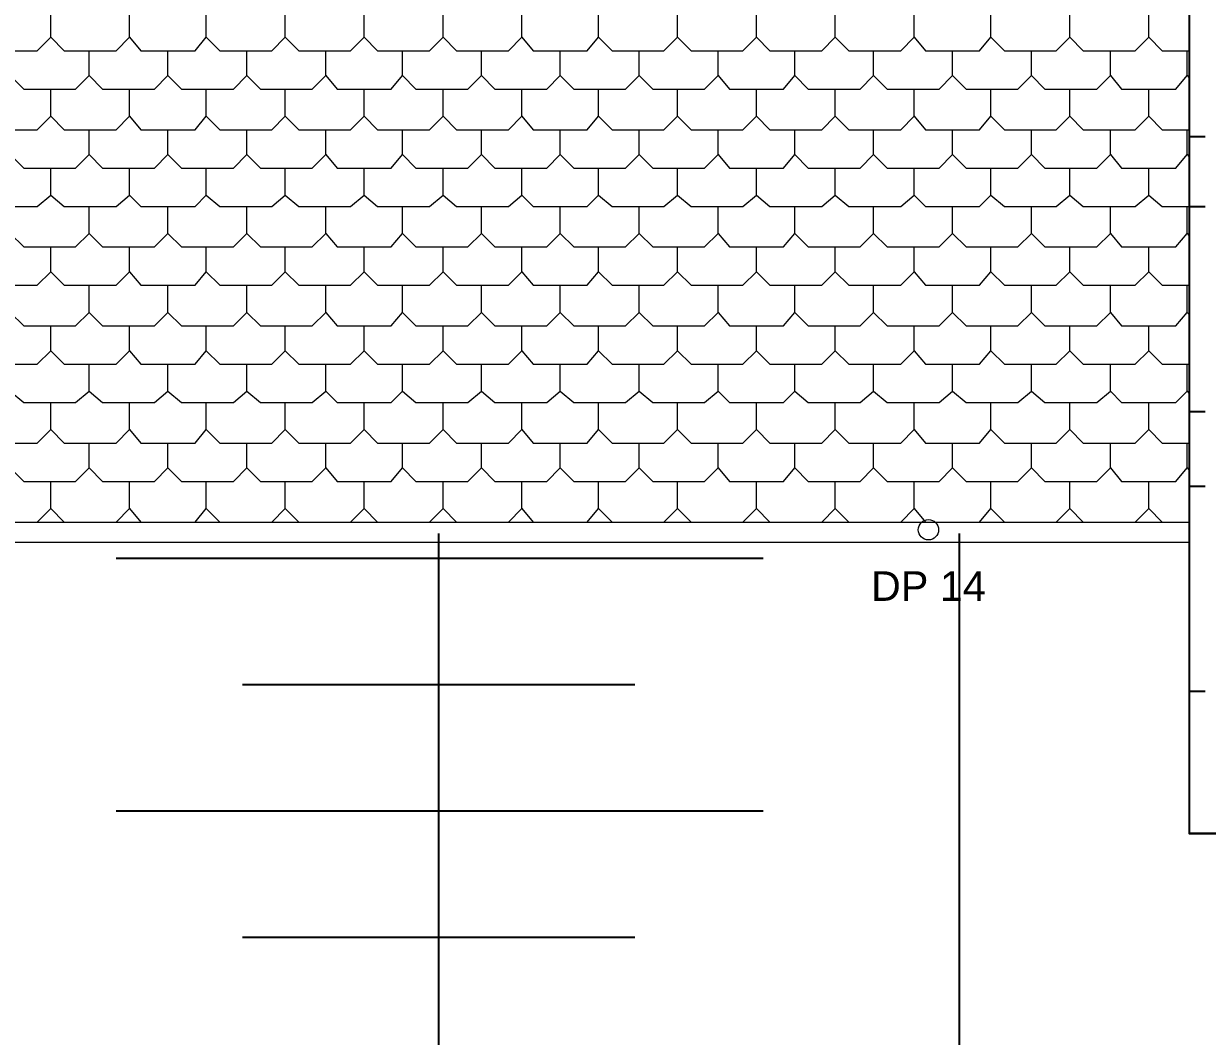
# Model space of a CAD drawing. Header units: millimetres. Extents: x 0 to 80.9, y 0 to 43.9.
# Drawn here: x 46.85 to 53.58, y 9.44 to 15.19 of the extents above; entities that cross this region are included whole.
import ezdxf

# ---------------------------------------------------------------- set-up
doc = ezdxf.new("R2010")
doc.units = ezdxf.units.MM
for name, color, linetype in [('PDF_014408$A$doors_windows.2D_Pen_No__4', 7, 'Continuous'), ('PDF_014408$A$roof_Pen_No__4', 7, 'Continuous'), ('PDF_014408$A$walls.inside_Pen_No__4', 7, 'Continuous'), ('PDF_014408$BL-ROOF', 7, 'Continuous'), ('PDF_014408$PL-SERVICES-STORMWATER', 7, 'Continuous'), ('PDF_014408$WA-EXT', 7, 'Continuous'), ('PDF_Text', 7, 'Continuous')]:
    doc.layers.add(name, color=color, linetype=linetype)
doc.styles.add('PDF ArialMT', font='arial.ttf')

msp = doc.modelspace()

# ---------------------------------------------------------------- linework, layer by layer
at = {"layer": 'PDF_014408$A$doors_windows.2D_Pen_No__4', "lineweight": 25}
for points in [[(53.4814, 14.5532), (53.5712, 14.5532)], [(53.4814, 14.1557), (53.5712, 14.1557)], [(53.4814, 12.9889), (53.5712, 12.9889)], [(53.4814, 12.5658), (53.5712, 12.5658)], [(53.4814, 11.3989), (53.5712, 11.3989)]]:
    msp.add_lwpolyline(points, dxfattribs=at)
at = {"layer": 'PDF_014408$A$roof_Pen_No__4', "lineweight": 25}
for points in [[(49.2116, 12.2965), (49.2116, 4.3211)], [(52.1736, 12.2965), (52.1736, 4.3211)], [(47.3781, 12.1555), (49.2116, 12.1555), (51.058, 12.1555)], [(48.0961, 11.4374), (49.2116, 11.4374), (50.3272, 11.4374)], [(47.3781, 10.7194), (49.2116, 10.7194), (51.058, 10.7194)], [(48.0961, 10.0013), (49.2116, 10.0013), (50.3272, 10.0013)]]:
    msp.add_lwpolyline(points, dxfattribs=at)
at = {"layer": 'PDF_014408$A$walls.inside_Pen_No__4', "lineweight": 25}
msp.add_lwpolyline([(53.4814, 18.6178), (53.4814, 10.5911)], dxfattribs=at)
at = {"layer": 'PDF_014408$BL-ROOF', "lineweight": 9}
for points in [[(53.4814, 12.2452), (8.9627, 12.2452), (8.9627, 31.4016), (75.5228, 31.4016), (75.5228, 12.2452), (66.5345, 12.2452)], [(46.5574, 15.1174), (46.6344, 15.0405), (46.9293, 15.0405), (47.0062, 15.1174), (47.0062, 15.2713)], [(47.0062, 15.1174), (47.0832, 15.0405), (47.3781, 15.0405), (47.455, 15.1174), (47.455, 15.2713)], [(47.455, 15.1174), (47.5191, 15.0405), (47.8268, 15.0405), (47.891, 15.1174), (47.891, 15.2713)], [(47.891, 15.1174), (47.9679, 15.0405), (48.2628, 15.0405), (48.3397, 15.1174), (48.3397, 15.2713)], [(48.3397, 15.1174), (48.4167, 15.0405), (48.7116, 15.0405), (48.7885, 15.1174), (48.7885, 15.2713)], [(48.7885, 15.1174), (48.8654, 15.0405), (49.1604, 15.0405), (49.2373, 15.1174), (49.2373, 15.2713)], [(49.2373, 15.1174), (49.3142, 15.0405), (49.6091, 15.0405), (49.6861, 15.1174), (49.6861, 15.2713)], [(49.6861, 15.1174), (49.7502, 15.0405), (50.0579, 15.0405), (50.122, 15.1174), (50.122, 15.2713)], [(50.122, 15.1174), (50.199, 15.0405), (50.4939, 15.0405), (50.5708, 15.1174), (50.5708, 15.2713)], [(50.5708, 15.1174), (50.6477, 15.0405), (50.9426, 15.0405), (51.0196, 15.1174), (51.0196, 15.2713)], [(51.0196, 15.1174), (51.0965, 15.0405), (51.3914, 15.0405), (51.4684, 15.1174), (51.4684, 15.2713)], [(51.4684, 15.1174), (51.5453, 15.0405), (51.8402, 15.0405), (51.9171, 15.1174), (51.9171, 15.2713)], [(51.9171, 15.1174), (51.9812, 15.0405), (52.289, 15.0405), (52.3531, 15.1174), (52.3531, 15.2713)], [(52.3531, 15.1174), (52.43, 15.0405), (52.7249, 15.0405), (52.8019, 15.1174), (52.8019, 15.2713)], [(52.8019, 15.1174), (52.8788, 15.0405), (53.1737, 15.0405), (53.2506, 15.1174), (53.2506, 15.2713)], [(53.2506, 15.1174), (53.3276, 15.0405), (53.4814, 15.0405)], [(46.7754, 14.8994), (46.8524, 14.8225), (47.1473, 14.8225), (47.2242, 14.8994), (47.2242, 15.0405)], [(47.2242, 14.8994), (47.3011, 14.8225), (47.596, 14.8225), (47.673, 14.8994), (47.673, 15.0405)], [(47.673, 14.8994), (47.7499, 14.8225), (48.0448, 14.8225), (48.1218, 14.8994), (48.1218, 15.0405)], [(48.1218, 14.8994), (48.1987, 14.8225), (48.4936, 14.8225), (48.5705, 14.8994), (48.5705, 15.0405)], [(48.5705, 14.8994), (48.6346, 14.8225), (48.9424, 14.8225), (49.0065, 14.8994), (49.0065, 15.0405)], [(49.0065, 14.8994), (49.0834, 14.8225), (49.3783, 14.8225), (49.4553, 14.8994), (49.4553, 15.0405)], [(49.4553, 14.8994), (49.5322, 14.8225), (49.8271, 14.8225), (49.904, 14.8994), (49.904, 15.0405)], [(49.904, 14.8994), (49.981, 14.8225), (50.2759, 14.8225), (50.3528, 14.8994), (50.3528, 15.0405)], [(50.3528, 14.8994), (50.4298, 14.8225), (50.7247, 14.8225), (50.8016, 14.8994), (50.8016, 15.0405)], [(50.8016, 14.8994), (50.8657, 14.8225), (51.1734, 14.8225), (51.2376, 14.8994), (51.2376, 15.0405)], [(51.2376, 14.8994), (51.3145, 14.8225), (51.6094, 14.8225), (51.6863, 14.8994), (51.6863, 15.0405)], [(51.6863, 14.8994), (51.7633, 14.8225), (52.0582, 14.8225), (52.1351, 14.8994), (52.1351, 15.0405)], [(52.1351, 14.8994), (52.212, 14.8225), (52.507, 14.8225), (52.5839, 14.8994), (52.5839, 15.0405)], [(52.5839, 14.8994), (52.6608, 14.8225), (52.9557, 14.8225), (53.0327, 14.8994), (53.0327, 15.0405)], [(53.0327, 14.8994), (53.0968, 14.8225), (53.4045, 14.8225), (53.4686, 14.8994), (53.4686, 15.0405)], [(53.4686, 14.8994), (53.4814, 14.8866)], [(46.5574, 14.6686), (46.6344, 14.5917), (46.9293, 14.5917), (47.0062, 14.6686), (47.0062, 14.8225)], [(47.0062, 14.6686), (47.0832, 14.5917), (47.3781, 14.5917), (47.455, 14.6686), (47.455, 14.8225)], [(47.455, 14.6686), (47.5191, 14.5917), (47.8268, 14.5917), (47.891, 14.6686), (47.891, 14.8225)], [(47.891, 14.6686), (47.9679, 14.5917), (48.2628, 14.5917), (48.3397, 14.6686), (48.3397, 14.8225)], [(48.3397, 14.6686), (48.4167, 14.5917), (48.7116, 14.5917), (48.7885, 14.6686), (48.7885, 14.8225)], [(48.7885, 14.6686), (48.8654, 14.5917), (49.1604, 14.5917), (49.2373, 14.6686), (49.2373, 14.8225)], [(49.2373, 14.6686), (49.3142, 14.5917), (49.6091, 14.5917), (49.6861, 14.6686), (49.6861, 14.8225)], [(49.6861, 14.6686), (49.7502, 14.5917), (50.0579, 14.5917), (50.122, 14.6686), (50.122, 14.8225)], [(50.122, 14.6686), (50.199, 14.5917), (50.4939, 14.5917), (50.5708, 14.6686), (50.5708, 14.8225)], [(50.5708, 14.6686), (50.6477, 14.5917), (50.9426, 14.5917), (51.0196, 14.6686), (51.0196, 14.8225)], [(51.0196, 14.6686), (51.0965, 14.5917), (51.3914, 14.5917), (51.4684, 14.6686), (51.4684, 14.8225)], [(51.4684, 14.6686), (51.5453, 14.5917), (51.8402, 14.5917), (51.9171, 14.6686), (51.9171, 14.8225)], [(51.9171, 14.6686), (51.9812, 14.5917), (52.289, 14.5917), (52.3531, 14.6686), (52.3531, 14.8225)], [(52.3531, 14.6686), (52.43, 14.5917), (52.7249, 14.5917), (52.8019, 14.6686), (52.8019, 14.8225)], [(52.8019, 14.6686), (52.8788, 14.5917), (53.1737, 14.5917), (53.2506, 14.6686), (53.2506, 14.8225)], [(53.2506, 14.6686), (53.3276, 14.5917), (53.4814, 14.5917)], [(46.7754, 14.4506), (46.8524, 14.3737), (47.1473, 14.3737), (47.2242, 14.4506), (47.2242, 14.5917)], [(47.2242, 14.4506), (47.3011, 14.3737), (47.596, 14.3737), (47.673, 14.4506), (47.673, 14.5917)], [(47.673, 14.4506), (47.7499, 14.3737), (48.0448, 14.3737), (48.1218, 14.4506), (48.1218, 14.5917)], [(48.1218, 14.4506), (48.1987, 14.3737), (48.4936, 14.3737), (48.5705, 14.4506), (48.5705, 14.5917)], [(48.5705, 14.4506), (48.6346, 14.3737), (48.9424, 14.3737), (49.0065, 14.4506), (49.0065, 14.5917)], [(49.0065, 14.4506), (49.0834, 14.3737), (49.3783, 14.3737), (49.4553, 14.4506), (49.4553, 14.5917)], [(49.4553, 14.4506), (49.5322, 14.3737), (49.8271, 14.3737), (49.904, 14.4506), (49.904, 14.5917)], [(49.904, 14.4506), (49.981, 14.3737), (50.2759, 14.3737), (50.3528, 14.4506), (50.3528, 14.5917)], [(50.3528, 14.4506), (50.4298, 14.3737), (50.7247, 14.3737), (50.8016, 14.4506), (50.8016, 14.5917)], [(50.8016, 14.4506), (50.8657, 14.3737), (51.1734, 14.3737), (51.2376, 14.4506), (51.2376, 14.5917)], [(51.2376, 14.4506), (51.3145, 14.3737), (51.6094, 14.3737), (51.6863, 14.4506), (51.6863, 14.5917)], [(51.6863, 14.4506), (51.7633, 14.3737), (52.0582, 14.3737), (52.1351, 14.4506), (52.1351, 14.5917)], [(52.1351, 14.4506), (52.212, 14.3737), (52.507, 14.3737), (52.5839, 14.4506), (52.5839, 14.5917)], [(52.5839, 14.4506), (52.6608, 14.3737), (52.9557, 14.3737), (53.0327, 14.4506), (53.0327, 14.5917)], [(53.0327, 14.4506), (53.0968, 14.3737), (53.4045, 14.3737), (53.4686, 14.4506), (53.4686, 14.5917)], [(53.4686, 14.4506), (53.4814, 14.4378)], [(46.5574, 14.2198), (46.6344, 14.1557), (46.9293, 14.1557), (47.0062, 14.2198), (47.0062, 14.3737)], [(47.0062, 14.2198), (47.0832, 14.1557), (47.3781, 14.1557), (47.455, 14.2198), (47.455, 14.3737)], [(47.455, 14.2198), (47.5191, 14.1557), (47.8268, 14.1557), (47.891, 14.2198), (47.891, 14.3737)], [(47.891, 14.2198), (47.9679, 14.1557), (48.2628, 14.1557), (48.3397, 14.2198), (48.3397, 14.3737)], [(48.3397, 14.2198), (48.4167, 14.1557), (48.7116, 14.1557), (48.7885, 14.2198), (48.7885, 14.3737)], [(48.7885, 14.2198), (48.8654, 14.1557), (49.1604, 14.1557), (49.2373, 14.2198), (49.2373, 14.3737)], [(49.2373, 14.2198), (49.3142, 14.1557), (49.6091, 14.1557), (49.6861, 14.2198), (49.6861, 14.3737)], [(49.6861, 14.2198), (49.7502, 14.1557), (50.0579, 14.1557), (50.122, 14.2198), (50.122, 14.3737)], [(50.122, 14.2198), (50.199, 14.1557), (50.4939, 14.1557), (50.5708, 14.2198), (50.5708, 14.3737)], [(50.5708, 14.2198), (50.6477, 14.1557), (50.9426, 14.1557), (51.0196, 14.2198), (51.0196, 14.3737)], [(51.0196, 14.2198), (51.0965, 14.1557), (51.3914, 14.1557), (51.4684, 14.2198), (51.4684, 14.3737)], [(51.4684, 14.2198), (51.5453, 14.1557), (51.8402, 14.1557), (51.9171, 14.2198), (51.9171, 14.3737)], [(51.9171, 14.2198), (51.9812, 14.1557), (52.289, 14.1557), (52.3531, 14.2198), (52.3531, 14.3737)], [(52.3531, 14.2198), (52.43, 14.1557), (52.7249, 14.1557), (52.8019, 14.2198), (52.8019, 14.3737)], [(52.8019, 14.2198), (52.8788, 14.1557), (53.1737, 14.1557), (53.2506, 14.2198), (53.2506, 14.3737)], [(53.2506, 14.2198), (53.3276, 14.1557), (53.4814, 14.1557)], [(46.7754, 14.0019), (46.8524, 13.9249), (47.1473, 13.9249), (47.2242, 14.0019), (47.2242, 14.1557)], [(47.2242, 14.0019), (47.3011, 13.9249), (47.596, 13.9249), (47.673, 14.0019), (47.673, 14.1557)], [(47.673, 14.0019), (47.7499, 13.9249), (48.0448, 13.9249), (48.1218, 14.0019), (48.1218, 14.1557)], [(48.1218, 14.0019), (48.1987, 13.9249), (48.4936, 13.9249), (48.5705, 14.0019), (48.5705, 14.1557)], [(48.5705, 14.0019), (48.6346, 13.9249), (48.9424, 13.9249), (49.0065, 14.0019), (49.0065, 14.1557)], [(49.0065, 14.0019), (49.0834, 13.9249), (49.3783, 13.9249), (49.4553, 14.0019), (49.4553, 14.1557)], [(49.4553, 14.0019), (49.5322, 13.9249), (49.8271, 13.9249), (49.904, 14.0019), (49.904, 14.1557)], [(49.904, 14.0019), (49.981, 13.9249), (50.2759, 13.9249), (50.3528, 14.0019), (50.3528, 14.1557)], [(50.3528, 14.0019), (50.4298, 13.9249), (50.7247, 13.9249), (50.8016, 14.0019), (50.8016, 14.1557)], [(50.8016, 14.0019), (50.8657, 13.9249), (51.1734, 13.9249), (51.2376, 14.0019), (51.2376, 14.1557)], [(51.2376, 14.0019), (51.3145, 13.9249), (51.6094, 13.9249), (51.6863, 14.0019), (51.6863, 14.1557)], [(51.6863, 14.0019), (51.7633, 13.9249), (52.0582, 13.9249), (52.1351, 14.0019), (52.1351, 14.1557)], [(52.1351, 14.0019), (52.212, 13.9249), (52.507, 13.9249), (52.5839, 14.0019), (52.5839, 14.1557)], [(52.5839, 14.0019), (52.6608, 13.9249), (52.9557, 13.9249), (53.0327, 14.0019), (53.0327, 14.1557)], [(53.0327, 14.0019), (53.0968, 13.9249), (53.4045, 13.9249), (53.4686, 14.0019), (53.4686, 14.1557)], [(53.4686, 14.0019), (53.4814, 13.989)], [(46.5574, 13.7839), (46.6344, 13.7069), (46.9293, 13.7069), (47.0062, 13.7839), (47.0062, 13.9249)], [(47.0062, 13.7839), (47.0832, 13.7069), (47.3781, 13.7069), (47.455, 13.7839), (47.455, 13.9249)], [(47.455, 13.7839), (47.5191, 13.7069), (47.8268, 13.7069), (47.891, 13.7839), (47.891, 13.9249)], [(47.891, 13.7839), (47.9679, 13.7069), (48.2628, 13.7069), (48.3397, 13.7839), (48.3397, 13.9249)], [(48.3397, 13.7839), (48.4167, 13.7069), (48.7116, 13.7069), (48.7885, 13.7839), (48.7885, 13.9249)], [(48.7885, 13.7839), (48.8654, 13.7069), (49.1604, 13.7069), (49.2373, 13.7839), (49.2373, 13.9249)], [(49.2373, 13.7839), (49.3142, 13.7069), (49.6091, 13.7069), (49.6861, 13.7839), (49.6861, 13.9249)], [(49.6861, 13.7839), (49.7502, 13.7069), (50.0579, 13.7069), (50.122, 13.7839), (50.122, 13.9249)], [(50.122, 13.7839), (50.199, 13.7069), (50.4939, 13.7069), (50.5708, 13.7839), (50.5708, 13.9249)], [(50.5708, 13.7839), (50.6477, 13.7069), (50.9426, 13.7069), (51.0196, 13.7839), (51.0196, 13.9249)], [(51.0196, 13.7839), (51.0965, 13.7069), (51.3914, 13.7069), (51.4684, 13.7839), (51.4684, 13.9249)], [(51.4684, 13.7839), (51.5453, 13.7069), (51.8402, 13.7069), (51.9171, 13.7839), (51.9171, 13.9249)], [(51.9171, 13.7839), (51.9812, 13.7069), (52.289, 13.7069), (52.3531, 13.7839), (52.3531, 13.9249)], [(52.3531, 13.7839), (52.43, 13.7069), (52.7249, 13.7069), (52.8019, 13.7839), (52.8019, 13.9249)], [(52.8019, 13.7839), (52.8788, 13.7069), (53.1737, 13.7069), (53.2506, 13.7839), (53.2506, 13.9249)], [(53.2506, 13.7839), (53.3276, 13.7069), (53.4814, 13.7069)], [(46.7754, 13.5531), (46.8524, 13.4761), (47.1473, 13.4761), (47.2242, 13.5531), (47.2242, 13.7069)], [(47.2242, 13.5531), (47.3011, 13.4761), (47.596, 13.4761), (47.673, 13.5531), (47.673, 13.7069)], [(47.673, 13.5531), (47.7499, 13.4761), (48.0448, 13.4761), (48.1218, 13.5531), (48.1218, 13.7069)], [(48.1218, 13.5531), (48.1987, 13.4761), (48.4936, 13.4761), (48.5705, 13.5531), (48.5705, 13.7069)], [(48.5705, 13.5531), (48.6346, 13.4761), (48.9424, 13.4761), (49.0065, 13.5531), (49.0065, 13.7069)], [(49.0065, 13.5531), (49.0834, 13.4761), (49.3783, 13.4761), (49.4553, 13.5531), (49.4553, 13.7069)], [(49.4553, 13.5531), (49.5322, 13.4761), (49.8271, 13.4761), (49.904, 13.5531), (49.904, 13.7069)], [(49.904, 13.5531), (49.981, 13.4761), (50.2759, 13.4761), (50.3528, 13.5531), (50.3528, 13.7069)], [(50.3528, 13.5531), (50.4298, 13.4761), (50.7247, 13.4761), (50.8016, 13.5531), (50.8016, 13.7069)], [(50.8016, 13.5531), (50.8657, 13.4761), (51.1734, 13.4761), (51.2376, 13.5531), (51.2376, 13.7069)], [(51.2376, 13.5531), (51.3145, 13.4761), (51.6094, 13.4761), (51.6863, 13.5531), (51.6863, 13.7069)], [(51.6863, 13.5531), (51.7633, 13.4761), (52.0582, 13.4761), (52.1351, 13.5531), (52.1351, 13.7069)], [(52.1351, 13.5531), (52.212, 13.4761), (52.507, 13.4761), (52.5839, 13.5531), (52.5839, 13.7069)], [(52.5839, 13.5531), (52.6608, 13.4761), (52.9557, 13.4761), (53.0327, 13.5531), (53.0327, 13.7069)], [(53.0327, 13.5531), (53.0968, 13.4761), (53.4045, 13.4761), (53.4686, 13.5531), (53.4686, 13.7069)], [(53.4686, 13.5531), (53.4814, 13.5403)], [(46.5574, 13.3351), (46.6344, 13.2582), (46.9293, 13.2582), (47.0062, 13.3351), (47.0062, 13.4761)], [(47.0062, 13.3351), (47.0832, 13.2582), (47.3781, 13.2582), (47.455, 13.3351), (47.455, 13.4761)], [(47.455, 13.3351), (47.5191, 13.2582), (47.8268, 13.2582), (47.891, 13.3351), (47.891, 13.4761)], [(47.891, 13.3351), (47.9679, 13.2582), (48.2628, 13.2582), (48.3397, 13.3351), (48.3397, 13.4761)], [(48.3397, 13.3351), (48.4167, 13.2582), (48.7116, 13.2582), (48.7885, 13.3351), (48.7885, 13.4761)], [(48.7885, 13.3351), (48.8654, 13.2582), (49.1604, 13.2582), (49.2373, 13.3351), (49.2373, 13.4761)], [(49.2373, 13.3351), (49.3142, 13.2582), (49.6091, 13.2582), (49.6861, 13.3351), (49.6861, 13.4761)], [(49.6861, 13.3351), (49.7502, 13.2582), (50.0579, 13.2582), (50.122, 13.3351), (50.122, 13.4761)], [(50.122, 13.3351), (50.199, 13.2582), (50.4939, 13.2582), (50.5708, 13.3351), (50.5708, 13.4761)], [(50.5708, 13.3351), (50.6477, 13.2582), (50.9426, 13.2582), (51.0196, 13.3351), (51.0196, 13.4761)], [(51.0196, 13.3351), (51.0965, 13.2582), (51.3914, 13.2582), (51.4684, 13.3351), (51.4684, 13.4761)], [(51.4684, 13.3351), (51.5453, 13.2582), (51.8402, 13.2582), (51.9171, 13.3351), (51.9171, 13.4761)], [(51.9171, 13.3351), (51.9812, 13.2582), (52.289, 13.2582), (52.3531, 13.3351), (52.3531, 13.4761)], [(52.3531, 13.3351), (52.43, 13.2582), (52.7249, 13.2582), (52.8019, 13.3351), (52.8019, 13.4761)], [(52.8019, 13.3351), (52.8788, 13.2582), (53.1737, 13.2582), (53.2506, 13.3351), (53.2506, 13.4761)], [(53.2506, 13.3351), (53.3276, 13.2582), (53.4814, 13.2582)], [(46.7754, 13.1043), (46.8524, 13.0402), (47.1473, 13.0402), (47.2242, 13.1043), (47.2242, 13.2582)], [(47.2242, 13.1043), (47.3011, 13.0402), (47.596, 13.0402), (47.673, 13.1043), (47.673, 13.2582)], [(47.673, 13.1043), (47.7499, 13.0402), (48.0448, 13.0402), (48.1218, 13.1043), (48.1218, 13.2582)], [(48.1218, 13.1043), (48.1987, 13.0402), (48.4936, 13.0402), (48.5705, 13.1043), (48.5705, 13.2582)], [(48.5705, 13.1043), (48.6346, 13.0402), (48.9424, 13.0402), (49.0065, 13.1043), (49.0065, 13.2582)], [(49.0065, 13.1043), (49.0834, 13.0402), (49.3783, 13.0402), (49.4553, 13.1043), (49.4553, 13.2582)], [(49.4553, 13.1043), (49.5322, 13.0402), (49.8271, 13.0402), (49.904, 13.1043), (49.904, 13.2582)], [(49.904, 13.1043), (49.981, 13.0402), (50.2759, 13.0402), (50.3528, 13.1043), (50.3528, 13.2582)], [(50.3528, 13.1043), (50.4298, 13.0402), (50.7247, 13.0402), (50.8016, 13.1043), (50.8016, 13.2582)], [(50.8016, 13.1043), (50.8657, 13.0402), (51.1734, 13.0402), (51.2376, 13.1043), (51.2376, 13.2582)], [(51.2376, 13.1043), (51.3145, 13.0402), (51.6094, 13.0402), (51.6863, 13.1043), (51.6863, 13.2582)], [(51.6863, 13.1043), (51.7633, 13.0402), (52.0582, 13.0402), (52.1351, 13.1043), (52.1351, 13.2582)], [(52.1351, 13.1043), (52.212, 13.0402), (52.507, 13.0402), (52.5839, 13.1043), (52.5839, 13.2582)], [(52.5839, 13.1043), (52.6608, 13.0402), (52.9557, 13.0402), (53.0327, 13.1043), (53.0327, 13.2582)], [(53.0327, 13.1043), (53.0968, 13.0402), (53.4045, 13.0402), (53.4686, 13.1043), (53.4686, 13.2582)], [(53.4686, 13.1043), (53.4814, 13.0915)], [(46.5574, 12.8863), (46.6344, 12.8094), (46.9293, 12.8094), (47.0062, 12.8863), (47.0062, 13.0402)], [(47.0062, 12.8863), (47.0832, 12.8094), (47.3781, 12.8094), (47.455, 12.8863), (47.455, 13.0402)], [(47.455, 12.8863), (47.5191, 12.8094), (47.8268, 12.8094), (47.891, 12.8863), (47.891, 13.0402)], [(47.891, 12.8863), (47.9679, 12.8094), (48.2628, 12.8094), (48.3397, 12.8863), (48.3397, 13.0402)], [(48.3397, 12.8863), (48.4167, 12.8094), (48.7116, 12.8094), (48.7885, 12.8863), (48.7885, 13.0402)], [(48.7885, 12.8863), (48.8654, 12.8094), (49.1604, 12.8094), (49.2373, 12.8863), (49.2373, 13.0402)], [(49.2373, 12.8863), (49.3142, 12.8094), (49.6091, 12.8094), (49.6861, 12.8863), (49.6861, 13.0402)], [(49.6861, 12.8863), (49.7502, 12.8094), (50.0579, 12.8094), (50.122, 12.8863), (50.122, 13.0402)], [(50.122, 12.8863), (50.199, 12.8094), (50.4939, 12.8094), (50.5708, 12.8863), (50.5708, 13.0402)], [(50.5708, 12.8863), (50.6477, 12.8094), (50.9426, 12.8094), (51.0196, 12.8863), (51.0196, 13.0402)], [(51.0196, 12.8863), (51.0965, 12.8094), (51.3914, 12.8094), (51.4684, 12.8863), (51.4684, 13.0402)], [(51.4684, 12.8863), (51.5453, 12.8094), (51.8402, 12.8094), (51.9171, 12.8863), (51.9171, 13.0402)], [(51.9171, 12.8863), (51.9812, 12.8094), (52.289, 12.8094), (52.3531, 12.8863), (52.3531, 13.0402)], [(52.3531, 12.8863), (52.43, 12.8094), (52.7249, 12.8094), (52.8019, 12.8863), (52.8019, 13.0402)], [(52.8019, 12.8863), (52.8788, 12.8094), (53.1737, 12.8094), (53.2506, 12.8863), (53.2506, 13.0402)], [(53.2506, 12.8863), (53.3276, 12.8094), (53.4814, 12.8094)], [(46.7754, 12.6683), (46.8524, 12.5914), (47.1473, 12.5914), (47.2242, 12.6683), (47.2242, 12.8094)], [(47.2242, 12.6683), (47.3011, 12.5914), (47.596, 12.5914), (47.673, 12.6683), (47.673, 12.8094)], [(47.673, 12.6683), (47.7499, 12.5914), (48.0448, 12.5914), (48.1218, 12.6683), (48.1218, 12.8094)], [(48.1218, 12.6683), (48.1987, 12.5914), (48.4936, 12.5914), (48.5705, 12.6683), (48.5705, 12.8094)], [(48.5705, 12.6683), (48.6346, 12.5914), (48.9424, 12.5914), (49.0065, 12.6683), (49.0065, 12.8094)], [(49.0065, 12.6683), (49.0834, 12.5914), (49.3783, 12.5914), (49.4553, 12.6683), (49.4553, 12.8094)], [(49.4553, 12.6683), (49.5322, 12.5914), (49.8271, 12.5914), (49.904, 12.6683), (49.904, 12.8094)], [(49.904, 12.6683), (49.981, 12.5914), (50.2759, 12.5914), (50.3528, 12.6683), (50.3528, 12.8094)], [(50.3528, 12.6683), (50.4298, 12.5914), (50.7247, 12.5914), (50.8016, 12.6683), (50.8016, 12.8094)], [(50.8016, 12.6683), (50.8657, 12.5914), (51.1734, 12.5914), (51.2376, 12.6683), (51.2376, 12.8094)], [(51.2376, 12.6683), (51.3145, 12.5914), (51.6094, 12.5914), (51.6863, 12.6683), (51.6863, 12.8094)], [(51.6863, 12.6683), (51.7633, 12.5914), (52.0582, 12.5914), (52.1351, 12.6683), (52.1351, 12.8094)], [(52.1351, 12.6683), (52.212, 12.5914), (52.507, 12.5914), (52.5839, 12.6683), (52.5839, 12.8094)], [(52.5839, 12.6683), (52.6608, 12.5914), (52.9557, 12.5914), (53.0327, 12.6683), (53.0327, 12.8094)], [(53.0327, 12.6683), (53.0968, 12.5914), (53.4045, 12.5914), (53.4686, 12.6683), (53.4686, 12.8094)], [(53.4686, 12.6683), (53.4814, 12.6555)], [(46.9293, 12.3606), (47.0062, 12.4375), (47.0062, 12.5914)], [(47.3781, 12.3606), (47.455, 12.4375), (47.455, 12.5914)], [(47.8268, 12.3606), (47.891, 12.4375), (47.891, 12.5914)], [(48.2628, 12.3606), (48.3397, 12.4375), (48.3397, 12.5914)], [(48.7116, 12.3606), (48.7885, 12.4375), (48.7885, 12.5914)], [(49.1604, 12.3606), (49.2373, 12.4375), (49.2373, 12.5914)], [(49.6091, 12.3606), (49.6861, 12.4375), (49.6861, 12.5914)], [(50.0579, 12.3606), (50.122, 12.4375), (50.122, 12.5914)], [(50.4939, 12.3606), (50.5708, 12.4375), (50.5708, 12.5914)], [(50.9426, 12.3606), (51.0196, 12.4375), (51.0196, 12.5914)], [(51.3914, 12.3606), (51.4684, 12.4375), (51.4684, 12.5914)], [(51.8402, 12.3606), (51.9171, 12.4375), (51.9171, 12.5914)], [(52.289, 12.3606), (52.3531, 12.4375), (52.3531, 12.5914)], [(52.7249, 12.3606), (52.8019, 12.4375), (52.8019, 12.5914)], [(53.1737, 12.3606), (53.2506, 12.4375), (53.2506, 12.5914)], [(47.0062, 12.4375), (47.0832, 12.3606)], [(47.455, 12.4375), (47.5191, 12.3606)], [(47.891, 12.4375), (47.9679, 12.3606)], [(48.3397, 12.4375), (48.4167, 12.3606)], [(48.7885, 12.4375), (48.8654, 12.3606)], [(49.2373, 12.4375), (49.3142, 12.3606)], [(49.6861, 12.4375), (49.7502, 12.3606)], [(50.122, 12.4375), (50.199, 12.3606)], [(50.5708, 12.4375), (50.6477, 12.3606)], [(51.0196, 12.4375), (51.0965, 12.3606)], [(51.4684, 12.4375), (51.5453, 12.3606)], [(51.9171, 12.4375), (51.9812, 12.3606)], [(52.3531, 12.4375), (52.43, 12.3606)], [(52.8019, 12.4375), (52.8788, 12.3606)], [(53.2506, 12.4375), (53.3276, 12.3606)], [(47.2242, 12.3606), (47.2242, 12.3606)], [(47.673, 12.3606), (47.673, 12.3606)], [(48.1218, 12.3606), (48.1218, 12.3606)], [(48.5705, 12.3606), (48.5705, 12.3606)], [(49.0065, 12.3606), (49.0065, 12.3606)], [(49.4553, 12.3606), (49.4553, 12.3606)], [(49.904, 12.3606), (49.904, 12.3606)], [(50.3528, 12.3606), (50.3528, 12.3606)], [(50.8016, 12.3606), (50.8016, 12.3606)], [(51.2376, 12.3606), (51.2376, 12.3606)], [(51.6863, 12.3606), (51.6863, 12.3606)], [(52.1351, 12.3606), (52.1351, 12.3606)], [(52.5839, 12.3606), (52.5839, 12.3606)], [(53.0327, 12.3606), (53.0327, 12.3606)], [(53.4686, 12.3606), (53.4686, 12.3606)]]:
    msp.add_lwpolyline(points, dxfattribs=at)
msp.add_lwpolyline([(53.4814, 12.3606), (53.4814, 20.8361), (49.2758, 20.8361), (49.2758, 20.8104), (26.2342, 20.8104), (26.2342, 21.8234), (18.5409, 21.8234), (9.0781, 12.3606)], close=True, dxfattribs=at)
at = {"layer": 'PDF_014408$PL-SERVICES-STORMWATER', "lineweight": 0}
msp.add_circle((51.998, 12.3173), 0.0577, dxfattribs=at)
at = {"layer": 'PDF_014408$WA-EXT', "lineweight": 25}
for points in [[(65.4317, 18.5922), (65.4317, 18.3358), (66.278, 18.3358), (66.278, 10.8476), (61.7261, 10.8476), (53.7379, 10.8476), (53.7379, 18.3358), (61.7261, 18.3358), (64.0085, 18.3358), (64.0085, 18.5922), (53.7379, 18.5922), (53.4814, 18.5922), (53.4814, 10.5911), (66.5345, 10.5911), (66.5345, 18.5922), (65.4317, 18.5922), (65.4317, 18.464)], [(66.5088, 10.5911), (53.4814, 10.5911)]]:
    msp.add_lwpolyline(points, dxfattribs=at)

# ---------------------------------------------------------------- texts
at = {"layer": 'PDF_Text', "insert": (51.671, 11.9969), "char_height": 0.1683, "attachment_point": 4, "style": 'PDF ArialMT'}
msp.add_mtext('DP 14', dxfattribs=at)

doc.saveas('drawing.dxf')
